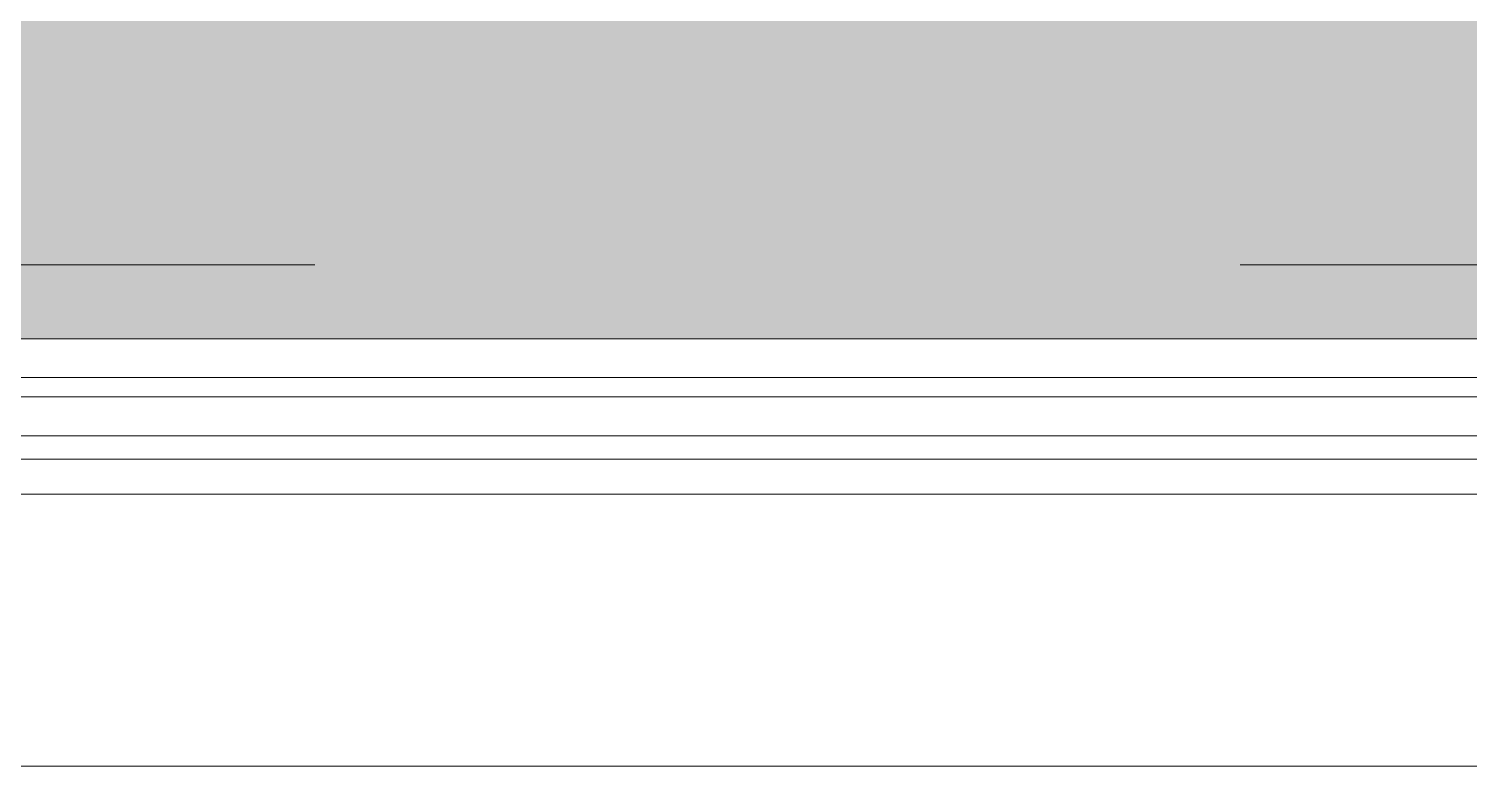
# Model space of a CAD drawing. Header units: millimetres. Extents: x 35770 to 248499, y -12553 to 31000.
# Drawn here: x 45908 to 46649, y -258 to 121 of the extents above; entities that cross this region are included whole.
import ezdxf

# ---------------------------------------------------------------- set-up
doc = ezdxf.new("R2010")
doc.units = ezdxf.units.MM
doc.linetypes.add('Осевая', pattern=[3175, 635, -476.25, 1587.5, -476.25])
for name, color, linetype, lineweight in [('A-GLAZ', 7, 'Continuous', 9), ('A-GLAZ-1', 7, 'Continuous', 13), ('A-WALL', 7, 'Continuous', 9), ('I-WALL', 7, 'Continuous', 9), ('Знаки', 7, 'Continuous', 9), ('Оси-2', 7, 'Осевая', 9)]:
    doc.layers.add(name, color=color, linetype=linetype, lineweight=lineweight)

# ---------------------------------------------------------------- blocks, each defined once
blk = doc.blocks.new('120_Окно_СКБ_2Ст - 120_Окно_СКБ_2Ст 3100х2500 _мал_створка слева_-22446080-План отделки полов с раскладкой материалов 1 этажа в осях 17-23')
at = {"layer": 'A-GLAZ'}
for p, q in [((1550, -57), (-1550, -57)), ((-1430, -107), (600, -107)), ((600, -117), (-1430, -117))]:
    blk.add_line(p, q, dxfattribs=at)
at = {"layer": 'A-GLAZ-1'}
for p, q in [((650, -87), (-1480, -87)), ((-1480, -137), (650, -137))]:
    blk.add_line(p, q, dxfattribs=at)
blk = doc.blocks.new('Зашивка радиатора_ с перфорацией М6 - Зашивка радиатора_ с перфорацией М6-30947167-План отделки полов с раскладкой материалов 1 этажа в осях 17-23')
at = {"layer": 'Знаки'}
blk.add_hatch(color=256, dxfattribs=at).paths.add_polyline_path([(2689, 380), (2639, 380), (2639, 359), (1879, 359), (1879, 380), (1809, 380), (1809, 359), (-321, 359), (-321, 380), (-370, 380), (-370, 180), (2689, 181)])

msp = doc.modelspace()

# ---------------------------------------------------------------- linework, layer by layer
at = {"layer": 'A-WALL'}
msp.add_line((47410, -258), (44310, -258), dxfattribs=at)
at = {"layer": 'I-WALL'}
msp.add_line((47410, -100), (44310, -100), dxfattribs=at)
at = {"layer": 'Оси-2'}
msp.add_line((39069.74, 0), (82200, 0), dxfattribs=at)

# ---------------------------------------------------------------- block references
at = {"layer": 'A-GLAZ', "rotation": 180}
msp.add_blockref('120_Окно_СКБ_2Ст - 120_Окно_СКБ_2Ст 3100х2500 _мал_створка слева_-22446080-План отделки полов с раскладкой материалов 1 этажа в осях 17-23', (45860, -175), dxfattribs=at)
at = {"layer": 'Знаки', "rotation": 180}
msp.add_blockref('Зашивка радиатора_ с перфорацией М6 - Зашивка радиатора_ с перфорацией М6-30947167-План отделки полов с раскладкой материалов 1 этажа в осях 17-23', (47019, 321), dxfattribs=at)

doc.saveas('drawing.dxf')
